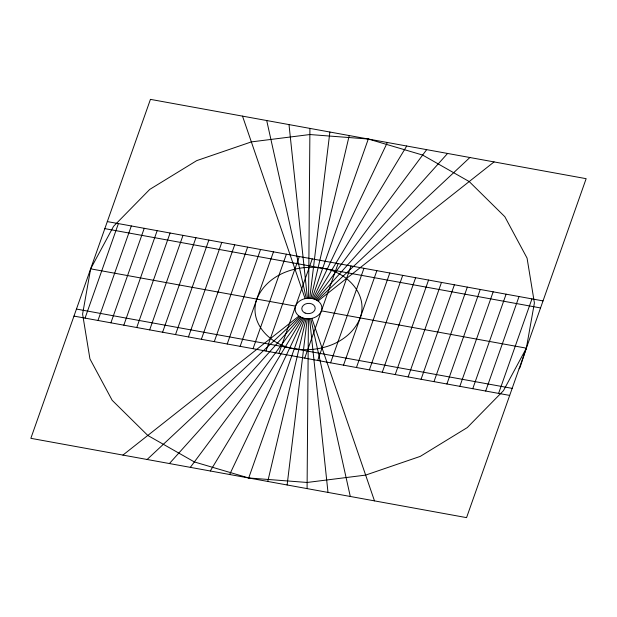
<?xml version="1.0" encoding="UTF-8"?>
<svg xmlns="http://www.w3.org/2000/svg" width="617" height="617" viewBox="0 0 617 617"><rect width="100%" height="100%" fill="white"/><g stroke="black" fill="none" stroke-linecap="round" stroke-linejoin="round"><path stroke-width="0.93" d="M307.081 488.602L308.415 318.819L311.893 318.38A13.412 10.304 -4.1 0 0 318.033 300.973L494.07 161.916M122.93 455.084L298.967 316.027A13.412 10.304 -4.1 0 1 305.107 298.62L308.585 298.181L309.919 128.398M287.121 484.97L307.258 318.734M309.742 298.266L329.879 132.03M90.645 268.842L82.593 314.061L89.935 358.893L112.171 400.294L147.787 435.44L194.355 461.94L248.705 477.974L307.127 482.463L365.642 475.098L420.27 456.379L467.27 427.581L503.457 390.669L526.355 348.158L534.407 302.939L527.065 258.107L504.829 216.706L469.213 181.56L422.645 155.06L368.295 139.026L309.873 134.537L251.358 141.902L196.73 160.621L149.73 189.419L113.543 226.331L90.645 268.842L295.574 306.148M267.763 481.445L306.109 318.642M310.891 298.358L349.237 135.555M85.053 318.11L118.395 223.609M97.972 320.462L131.321 225.961M110.898 322.814L144.239 228.313M123.824 325.167L157.165 230.665M136.743 327.519L170.091 233.018M149.669 329.871L183.01 235.37M162.595 332.231L195.936 237.722M175.513 334.584L208.862 240.075M188.44 336.936L221.781 242.427M201.366 339.288L234.707 244.779M214.284 341.641L247.633 247.132M227.21 343.993L260.551 249.484M240.136 346.345L273.478 251.836M253.055 348.698L286.404 254.189M265.981 351.05L299.322 256.541M278.907 353.402L312.248 258.893M248.705 477.974L304.952 318.557L308.415 318.819M308.585 298.181L312.048 298.443L368.295 139.026M304.752 358.107L338.093 263.598M317.678 360.459L351.019 265.95M330.596 362.811L363.945 268.302M343.522 365.164L376.864 270.655M356.449 367.516L389.79 273.007M369.367 369.868L402.716 275.359M382.293 372.221L415.634 277.712M395.219 374.573L428.56 280.064M408.138 376.925L441.487 282.416M421.064 379.278L454.405 284.769M433.99 381.63L467.331 287.129M446.909 383.982L480.257 289.481M459.835 386.335L493.176 291.833M472.761 388.687L506.102 294.186M485.679 391.039L519.028 296.538M498.605 393.391L531.947 298.89M229.647 474.512L303.873 318.233M313.127 298.767L387.353 142.488M210.289 470.987L302.808 317.917M314.192 299.083L406.711 146.013M519.067 368.819L520 367.516L526.355 348.158L321.426 310.852M190.329 467.354L301.728 317.601L304.952 318.557M312.048 298.443L315.272 299.399L426.671 149.646M169.413 463.544L300.803 317.076M316.197 299.924L447.587 153.456M147.116 459.488L299.893 316.56M317.107 300.44L469.884 157.512M107.312 221.588L543.029 300.903M104.836 228.629L540.546 307.945M76.454 309.055L512.164 388.371M73.971 316.097L509.688 395.412M315.272 299.399L318.033 300.973M298.967 316.027L301.728 317.601M242.512 116.127L305.107 298.62M311.893 318.38L374.488 500.873M266.706 120.531L306.271 298.474M310.729 318.526L350.294 496.469M289.003 124.588L307.42 298.327M309.58 318.673L327.997 492.412M256.803 299.091C248.281 323.563 271.364 345.589 294.309 348.713C319.537 353.009 349.901 343.037 360.197 317.909C368.719 293.437 345.636 271.411 322.691 268.287C297.463 263.991 267.099 273.963 256.803 299.091M150.44 99.368L30.85 438.325L466.56 517.632L586.15 178.675L150.44 99.368M305.114 313.05A6.71 5.152 -4.1 0 0 315.202 308.338A6.71 5.152 -4.1 0 0 305.184 304.112A6.71 5.152 -4.1 0 0 305.114 313.05"/></g></svg>
